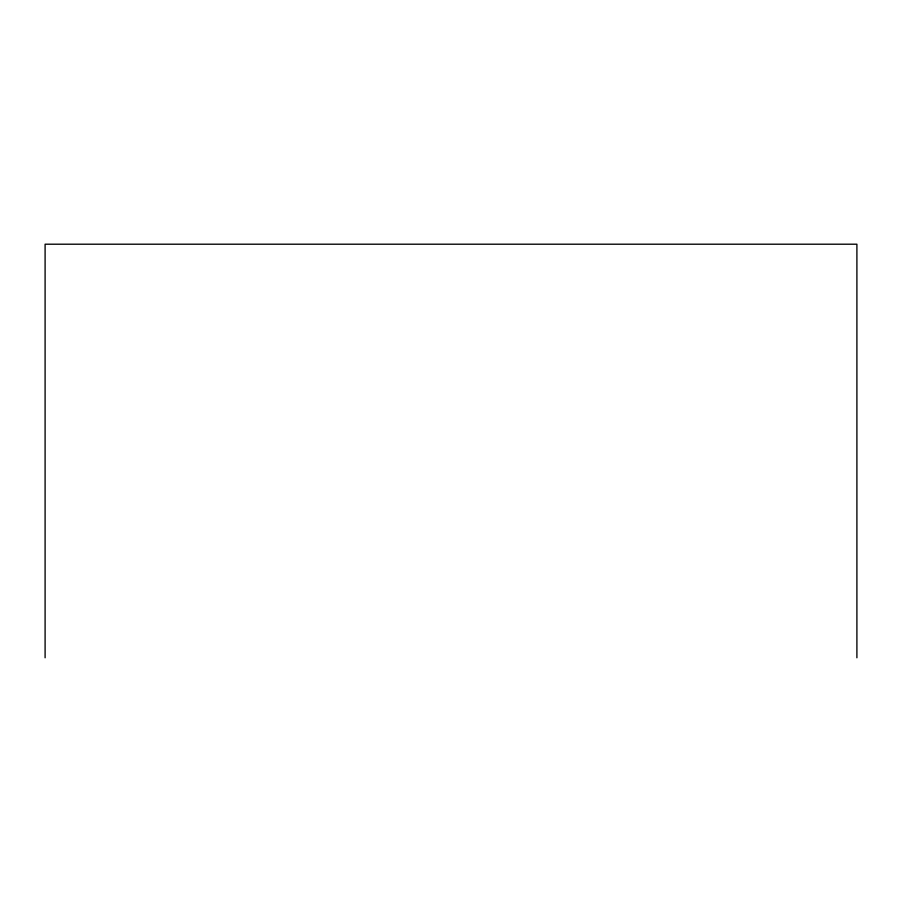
<?xml version="1.0" encoding="UTF-8"?>
<svg xmlns="http://www.w3.org/2000/svg" width="902" height="902" viewBox="0 0 902 902"><rect width="100%" height="100%" fill="white"/><g stroke="black" fill="none" stroke-linecap="round" stroke-linejoin="round"><path stroke-width="1.35" d="M856.9 657.795L856.9 244.205L45.1 244.205L45.1 657.795"/></g></svg>
